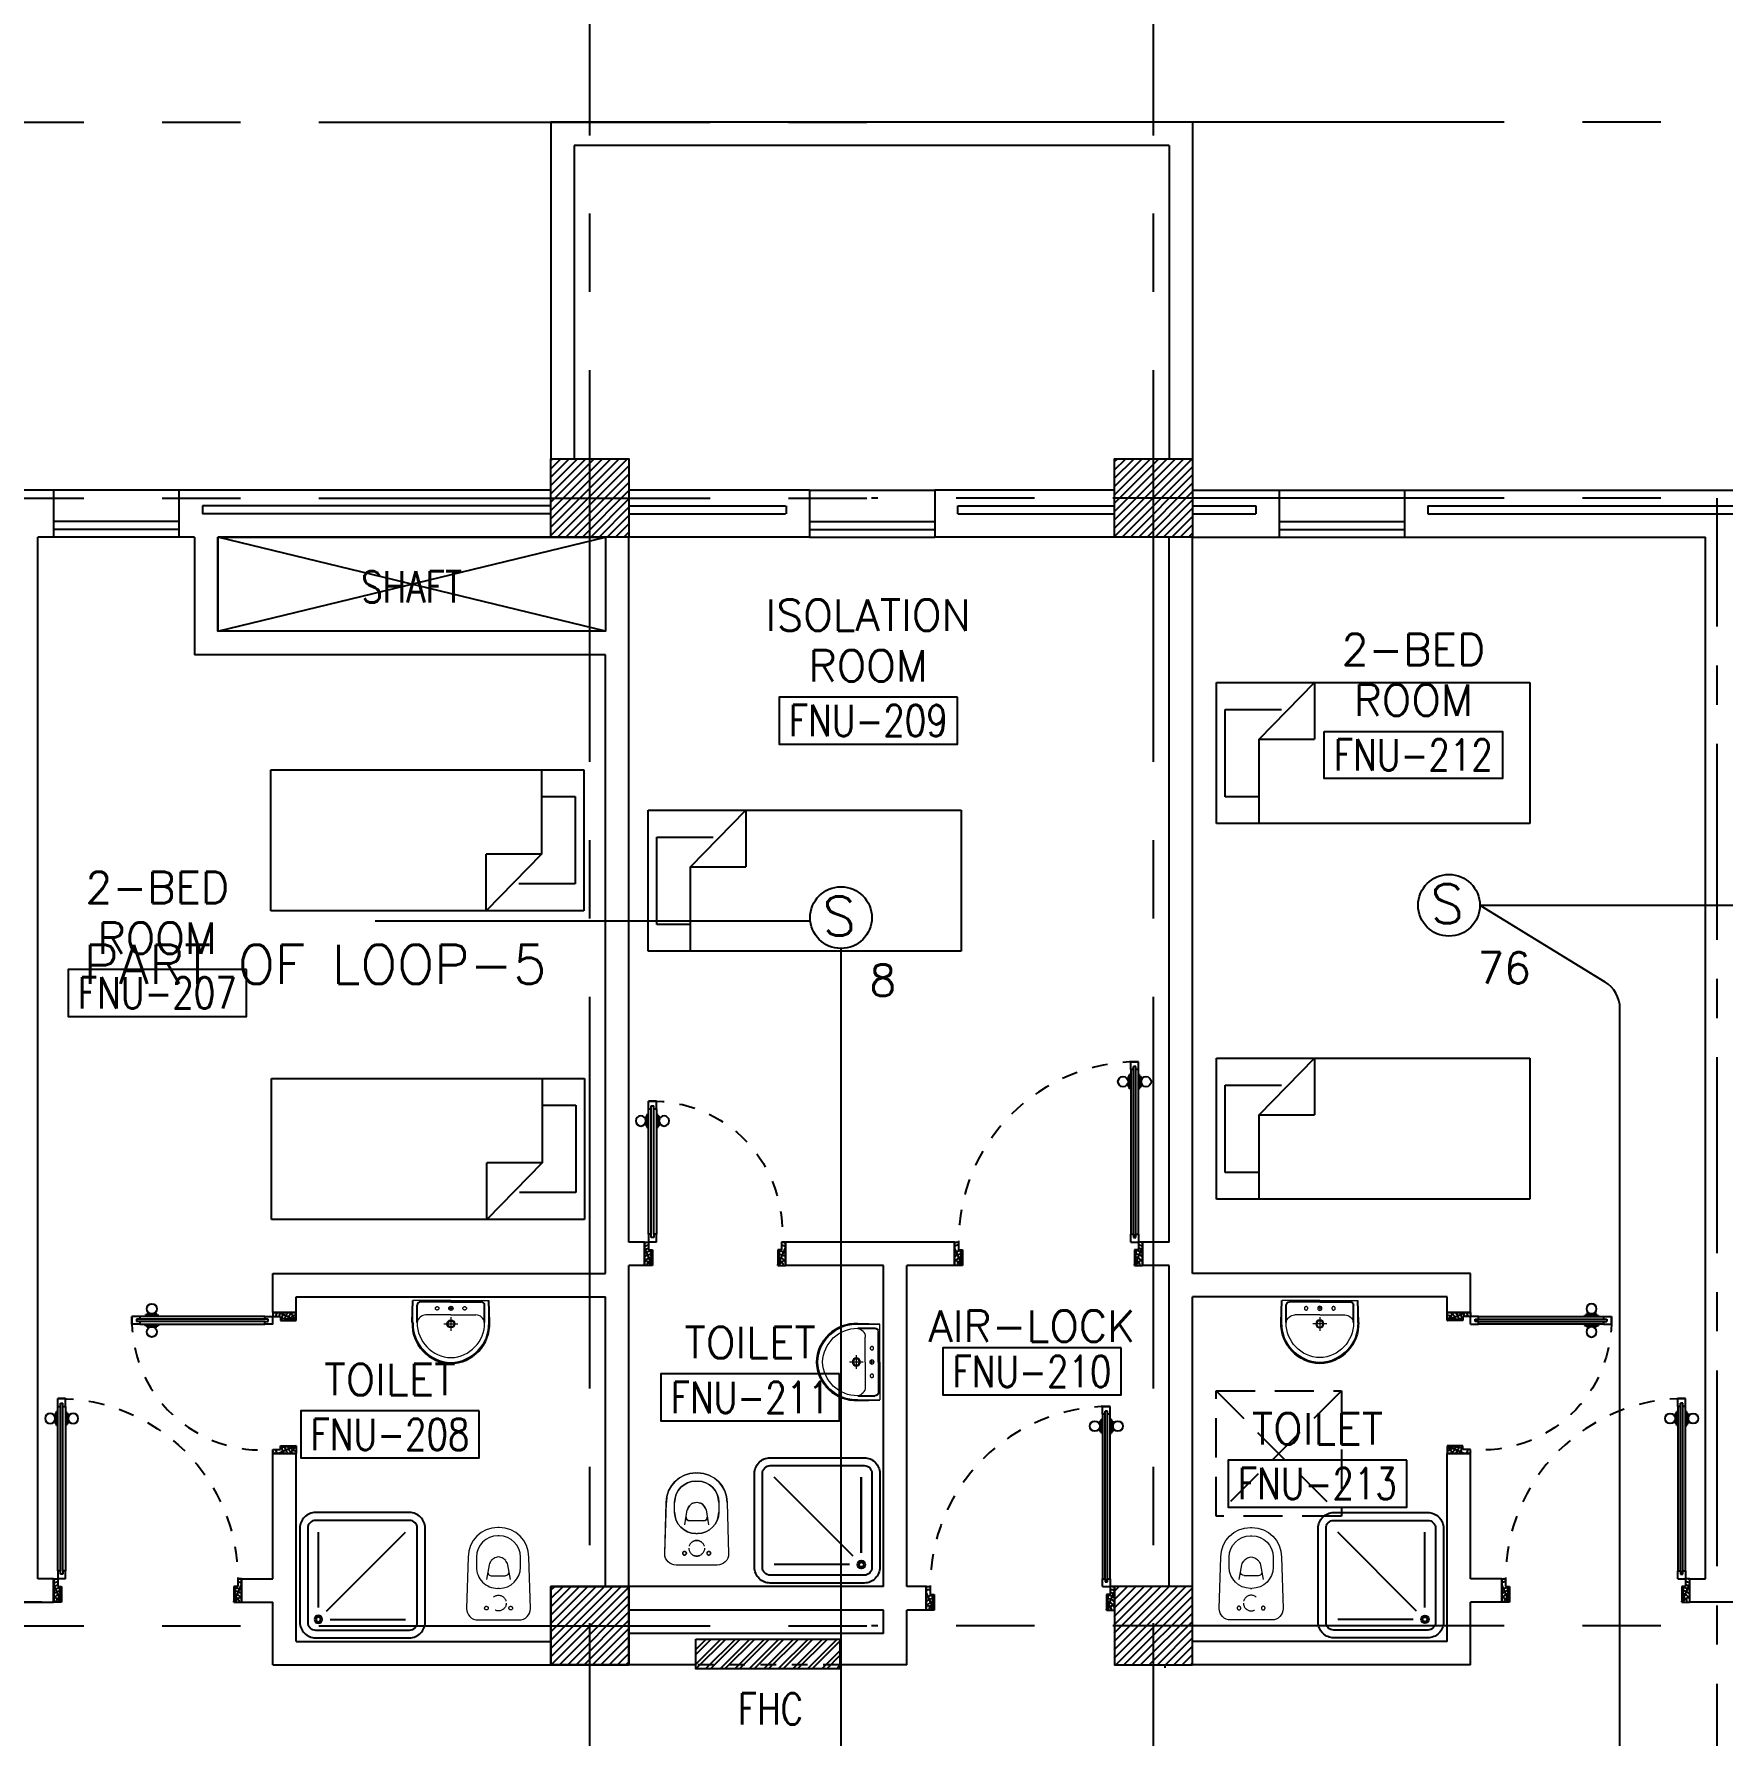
# Model space of a CAD drawing. Extents: x 0 to 93, y -1.5 to 78.
# Drawn here: x 18.88 to 29.67, y 56.32 to 67.18 of the extents above; entities that cross this region are included whole.
import ezdxf
from ezdxf.enums import TextEntityAlignment as Align

# ---------------------------------------------------------------- set-up
doc = ezdxf.new("R2010")
doc.units = 0
doc.header["$MEASUREMENT"] = 0
doc.header["$PDMODE"] = 34
for name, pattern in [('CENTER', [2, 1.25, -0.25, 0.25, -0.25]), ('CENTERX2', [4, 2.5, -0.5, 0.5, -0.5]), ('DASHED', [0.75, 0.5, -0.25]), ('HIDDEN', [0.375, 0.25, -0.125]), ('HIDDEN2', [0.1875, 0.125, -0.0625])]:
    doc.linetypes.add(name, pattern=pattern)
doc.layers.get('0').update_dxf_attribs({"color": 11, "linetype": 'CONTINUOUS'})
doc.layers.get('DEFPOINTS').update_dxf_attribs({"color": 11, "linetype": 'CONTINUOUS'})
for name, color, linetype in [('AX-DIM', 11, 'CONTINUOUS'), ('AXES', 11, 'CENTERX2'), ('AXES1', 11, 'CENTER'), ('COL', 11, 'CONTINUOUS'), ('DOOR', 11, 'CONTINUOUS'), ('E-FIRE', 4, 'CONTINUOUS'), ('E-WIRE', 4, 'CONTINUOUS'), ('FHC', 11, 'CONTINUOUS'), ('FIX', 11, 'CONTINUOUS'), ('FUR', 11, 'CONTINUOUS'), ('HAT', 11, 'CONTINUOUS'), ('INSUL', 11, 'CONTINUOUS'), ('PROJ-L', 11, 'CONTINUOUS'), ('RM-BOX', 11, 'CONTINUOUS'), ('RM-NAME', 11, 'CONTINUOUS'), ('RM-NO', 11, 'CONTINUOUS'), ('SHAFT', 11, 'CONTINUOUS'), ('WALL', 11, 'CONTINUOUS'), ('WIN', 11, 'CONTINUOUS')]:
    doc.layers.add(name, color=color, linetype=linetype)
doc.styles.add('ROMANS', font='ROMANS.shx', dxfattribs={"width": 0.6})
doc.dimstyles.new('DIM-OUT', dxfattribs={"dimscale": 0, "dimtxt": 0.24, "dimasz": 0.08, "dimexe": 0.02, "dimexo": 0.02, "dimgap": 0.05, "dimtad": 1, "dimdec": 0, "dimlfac": 1000, "dimzin": 0, "dimdsep": 46, "dimtxsty": 'ROMANS', "dimblk1": 'ARCHTICK', "dimblk2": 'ARCHTICK', "dimsah": 1, "dimcen": 0.01, "dimdle": 0.08, "dimclrd": 7, "dimclre": 7, "dimclrt": 2, "dimadec": 0, "dimazin": 0, "dimtp": 2, "dimtm": 2, "dimtfac": 0.114286, "dimtdec": 0, "dimtix": 1, "dimtmove": 2, "dimatfit": 3, "dimldrblk": 'ARCHTICK', "dimfxl": 0, "dimtolj": 1, "dimtzin": 0, "dimarcsym": 0})

# ---------------------------------------------------------------- blocks, each defined once
blk = doc.blocks.new('*X49')
at = {"color": 0}
for p, q in [((84179, 177093), (84676, 177590)), ((84179, 177146), (84623, 177590)), ((84179, 177199), (84570, 177590)), ((84179, 177252), (84517, 177590)), ((84179, 177305), (84464, 177590)), ((84179, 177358), (84411, 177590)), ((84179, 177411), (84358, 177590)), ((84179, 177464), (84305, 177590)), ((84179, 177517), (84252, 177590)), ((84179, 177570), (84199, 177590)), ((84229, 177090), (84679, 177540)), ((84282, 177090), (84679, 177487)), ((84335, 177090), (84679, 177434)), ((84388, 177090), (84679, 177381)), ((84441, 177090), (84679, 177328)), ((84494, 177090), (84679, 177275)), ((84547, 177090), (84679, 177222)), ((84600, 177090), (84679, 177169)), ((84653, 177090), (84679, 177116))]:
    blk.add_line(p, q, dxfattribs=at)
blk = doc.blocks.new('*X52')
at = {"color": 0}
for p, q in [((84179, 169934), (84635, 170390)), ((84179, 169987), (84582, 170390)), ((84179, 170040), (84529, 170390)), ((84179, 170093), (84476, 170390)), ((84179, 170146), (84423, 170390)), ((84179, 170199), (84370, 170390)), ((84179, 170252), (84317, 170390)), ((84179, 170305), (84264, 170390)), ((84179, 170358), (84211, 170390)), ((84188, 169890), (84679, 170381)), ((84241, 169890), (84679, 170328)), ((84294, 169890), (84679, 170274)), ((84347, 169890), (84679, 170221)), ((84401, 169890), (84679, 170168)), ((84454, 169890), (84679, 170115)), ((84507, 169890), (84679, 170062)), ((84560, 169890), (84679, 170009)), ((84613, 169890), (84679, 169956)), ((84666, 169890), (84679, 169903))]:
    blk.add_line(p, q, dxfattribs=at)
blk = doc.blocks.new('COL50')
at = {"layer": 'COL'}
blk.add_lwpolyline([(-250, 250), (-250, -250), (250, -250), (250, 250)], close=True, dxfattribs=at)
blk = doc.blocks.new('*X50')
at = {"color": 0}
for p, q in [((80579, 177099), (81070, 177590)), ((80579, 177152), (81017, 177590)), ((80579, 177205), (80964, 177590)), ((80579, 177258), (80911, 177590)), ((80579, 177311), (80858, 177590)), ((80579, 177364), (80804, 177590)), ((80579, 177417), (80751, 177590)), ((80579, 177471), (80698, 177590)), ((80579, 177524), (80645, 177590)), ((80579, 177577), (80592, 177590)), ((80623, 177090), (81079, 177546)), ((80676, 177090), (81079, 177493)), ((80729, 177090), (81079, 177440)), ((80782, 177090), (81079, 177387)), ((80835, 177090), (81079, 177334)), ((80888, 177090), (81079, 177281)), ((80941, 177090), (81079, 177228)), ((80994, 177090), (81079, 177175)), ((81047, 177090), (81079, 177122))]:
    blk.add_line(p, q, dxfattribs=at)
blk = doc.blocks.new('*X51')
at = {"color": 0}
for p, q in [((80579, 169940), (81029, 170390)), ((80579, 169993), (80976, 170390)), ((80579, 170046), (80923, 170390)), ((80579, 170099), (80870, 170390)), ((80579, 170152), (80817, 170390)), ((80579, 170205), (80764, 170390)), ((80579, 170258), (80711, 170390)), ((80579, 170311), (80658, 170390)), ((80579, 170364), (80605, 170390)), ((80582, 169890), (81079, 170387)), ((80635, 169890), (81079, 170334)), ((80688, 169890), (81079, 170281)), ((80741, 169890), (81079, 170228)), ((80794, 169890), (81079, 170175)), ((80847, 169890), (81079, 170122)), ((80900, 169890), (81079, 170069)), ((80953, 169890), (81079, 170016)), ((81006, 169890), (81079, 169963)), ((81059, 169890), (81079, 169910))]:
    blk.add_line(p, q, dxfattribs=at)
blk = doc.blocks.new('RM1')
at = {"layer": 'RM-BOX'}
blk.add_lwpolyline([(570, -200), (-570, -200), (-570, -500), (570, -500)], close=True, dxfattribs=at)
at = {"layer": 'RM-NAME', "style": 'ROMANS'}
for tag, p in [('ROOMNAME1', (0, 324)), ('ROOMNAME2', (0, 0))]:
    blk.add_attdef(tag, text='', height=200, dxfattribs=at).set_placement(p, align=Align.MIDDLE)
at = {"layer": 'RM-NO', "style": 'ROMANS', "width": 0.8}
blk.add_attdef('ROOMNO', text='', height=200, dxfattribs=at).set_placement((0, -350), align=Align.MIDDLE)
blk = doc.blocks.new('AH20A')
at = {"layer": 'FUR'}
for p, q in [((0, 0.5), (0, -0.5)), ((1, 0.5), (0, 0.5)), ((0.1358, 0.5), (0.1358, -0.0987)), ((1, -0.5), (1, 0.5)), ((0.1358, 0.3112), (0.0277, 0.3112)), ((0.0277, 0.3112), (0.0277, -0.3087)), ((0.1358, -0.0987), (0.3125, -0.5)), ((0.1358, -0.0987), (0.3125, -0.0987)), ((0.3125, -0.5), (0.3125, -0.0987)), ((0.0277, -0.3087), (0.2076, -0.3087)), ((0, -0.5), (1, -0.5))]:
    blk.add_line(p, q, dxfattribs=at)
blk = doc.blocks.new('DOOR90')
at = {"layer": 'DOOR', "linetype": 'ByBlock'}
for p, q in [((0, 0), (-150, 0)), ((-200, -25), (-1000, -25)), ((-200, -42), (-1000, -42)), ((-200, -58), (-1000, -58)), ((-1000, -75), (-200, -75))]:
    blk.add_line(p, q, dxfattribs=at)
at = {"layer": 'DOOR', "color": 0, "linetype": 'ByBlock'}
for p, q in [((-150, 0), (-150, -25)), ((-150, 0), (0, 0)), ((0, -50), (0, 0)), ((-1050, -25), (-1050, -75)), ((-1050, -75), (-1050, -25)), ((-1000, -25), (-1050, -25)), ((-1000, -75), (-1050, -75)), ((-1020, -42), (-1020, -58)), ((-1000, -42), (-1020, -42)), ((-1000, -58), (-1020, -58)), ((-1000, -25), (-1000, -42)), ((-1000, -58), (-1000, -75)), ((-968, -25), (-968, -18)), ((-878, -18), (-968, -18)), ((-968, -75), (-968, -82)), ((-878, -82), (-968, -82)), ((-955, -18), (-955, -9)), ((-955, -9), (-890, -9)), ((-955, -18), (-890, -18)), ((-955, -82), (-955, -91)), ((-955, -82), (-890, -82)), ((-955, -91), (-890, -91)), ((-890, -18), (-890, -9)), ((-890, -82), (-890, -91)), ((-878, -25), (-878, -18)), ((-878, -75), (-878, -82)), ((-200, -42), (-200, -25)), ((-200, -25), (-150, -25)), ((-180, -42), (-200, -42)), ((-200, -75), (-200, -58)), ((-200, -58), (-180, -58)), ((-150, -75), (-200, -75)), ((-180, -58), (-180, -42)), ((-150, -75), (-150, -25)), ((-150, -25), (-100, -25)), ((-100, -25), (-100, -50)), ((-100, -50), (0, -50)), ((-100, -850), (0, -850)), ((-100, -875), (-100, -850)), ((0, -850), (0, -900)), ((-150, -900), (-150, -875)), ((-150, -875), (-100, -875)), ((0, -900), (-150, -900)), ((-150, -900), (0, -900))]:
    blk.add_line(p, q, dxfattribs=at)
at = {"layer": 'DOOR', "color": 9, "linetype": 'ByBlock'}
for p, q in [((0, -50), (-114, 0)), ((0, -50), (-40, 0)), ((0, -50), (-100, -37)), ((0, -850), (-114, -900)), ((0, -850), (-100, -863)), ((0, -850), (-40, -900))]:
    blk.add_line(p, q, dxfattribs=at)
at = {"layer": 'DOOR', "color": 0, "linetype": 'ByBlock'}
for centre in [(-923, 24), (-923, -124)]:
    blk.add_circle(centre, 32.4, dxfattribs=at)
at = {"layer": 'DOOR', "color": 9, "linetype": 'ByBlock'}
for centre, radius, start, end in [((0, -50), 74.4, 137.7764, 180), ((0, -50), 54.4, 113.2074, 180), ((0, -50), 154, 161.1053, 166.2858), ((0, -50), 134, 158.1598, 169.28), ((0, -50), 114, 154.0838, 167.3774), ((0, -50), 94.4, 148.0182, 180), ((0, -50), 34.4, 90, 180), ((0, -50), 14.4, 90, 180), ((0, -850), 94.4, 180, 211.9818), ((0, -850), 74.4, 180, 222.2236), ((0, -850), 54.4, 180, 246.7926), ((0, -850), 34.4, 180, 270), ((0, -850), 14.4, 180, 270), ((0, -850), 154, 193.7142, 198.8947), ((0, -850), 134, 190.72, 201.8402)]:
    blk.add_arc(centre, radius, start, end, dxfattribs=at)
at = {"layer": 'DOOR', "linetype": 'HIDDEN', "ltscale": 0.5}
blk.add_arc((-222, -50), 828, 178.2701, 275.003, dxfattribs=at)
blk = doc.blocks.new('DOOR100')
at = {"layer": 'DOOR', "color": 0, "linetype": 'ByBlock'}
for p, q in [((-92, 1206), (-92, 1141)), ((-83, 1206), (-92, 1206)), ((-83, 1129), (-83, 1219)), ((-76, 1219), (-83, 1219)), ((-83, 1206), (-83, 1141)), ((-76, 1251), (-76, 1301)), ((-76, 1301), (-26, 1301)), ((-26, 1301), (-76, 1301)), ((-59, 1251), (-76, 1251)), ((-59, 1251), (-59, 1271)), ((-43, 1271), (-59, 1271)), ((-43, 1251), (-43, 1271)), ((-26, 1251), (-43, 1251)), ((-26, 1251), (-26, 1301)), ((-26, 1219), (-19, 1219)), ((-19, 1129), (-19, 1219)), ((-19, 1206), (-19, 1141)), ((-19, 1206), (-10, 1206)), ((-10, 1206), (-10, 1141)), ((-83, 1141), (-92, 1141)), ((-76, 1129), (-83, 1129)), ((-26, 1129), (-19, 1129)), ((-19, 1141), (-10, 1141)), ((-1201, 0), (-1201, 150)), ((-1201, 150), (-1176, 150)), ((-1201, 150), (-1201, 0)), ((-1176, 150), (-1176, 100)), ((-76, 200), (-59, 200)), ((-76, 150), (-76, 200)), ((-76, 150), (-26, 150)), ((-59, 200), (-59, 180)), ((-59, 180), (-43, 180)), ((-43, 200), (-26, 200)), ((-43, 180), (-43, 200)), ((-26, 200), (-26, 150)), ((-1, 150), (-26, 150)), ((-26, 150), (-26, 100)), ((-1, 150), (-1, 0)), ((-1151, 0), (-1201, 0)), ((-1176, 100), (-1151, 100)), ((-1151, 100), (-1151, 0)), ((-51, 100), (-51, 0)), ((-26, 100), (-51, 100)), ((-51, 0), (-1, 0))]:
    blk.add_line(p, q, dxfattribs=at)
at = {"layer": 'DOOR', "linetype": 'ByBlock'}
for p, q in [((-76, 1251), (-76, 200)), ((-59, 200), (-59, 1251)), ((-43, 200), (-43, 1251)), ((-26, 200), (-26, 1251))]:
    blk.add_line(p, q, dxfattribs=at)
at = {"layer": 'DOOR', "color": 9, "linetype": 'ByBlock'}
for p, q in [((-1151, 0), (-1201, 114)), ((-51, 0), (-1, 114)), ((-1151, 0), (-1201, 40)), ((-1151, 0), (-1164, 100)), ((-51, 0), (-38, 100)), ((-51, 0), (-1, 40))]:
    blk.add_line(p, q, dxfattribs=at)
at = {"layer": 'DOOR', "color": 0, "linetype": 'ByBlock'}
for centre in [(-125, 1174), (22, 1174)]:
    blk.add_circle(centre, 32.4, dxfattribs=at)
at = {"layer": 'DOOR', "linetype": 'HIDDEN', "ltscale": 0.5}
blk.add_arc((-27, 152), 1149, 89.961, 180.0931, dxfattribs=at)
at = {"layer": 'DOOR', "color": 9, "linetype": 'ByBlock'}
for centre, radius, start, end in [((-1151, 0), 154, 103.7142, 108.8947), ((-1151, 0), 134, 100.72, 111.8402), ((-51, 0), 134, 68.1598, 79.28), ((-51, 0), 114, 64.0838, 77.3774), ((-51, 0), 154, 71.1053, 76.2858), ((-1151, 0), 94.4, 90, 121.9818), ((-1151, 0), 74.4, 90, 132.2236), ((-1151, 0), 54.4, 90, 156.7926), ((-1151, 0), 34.4, 90, 180), ((-1151, 0), 14.4, 90, 180), ((-51, 0), 94.4, 58.0182, 90), ((-51, 0), 74.4, 47.7764, 90), ((-51, 0), 54.4, 23.2074, 90), ((-51, 0), 34.4, 0, 90), ((-51, 0), 14.4, 0, 90)]:
    blk.add_arc(centre, radius, start, end, dxfattribs=at)
blk = doc.blocks.new('LAV1')
at = {"layer": 'FIX', "linetype": 'DASHED', "lineweight": 20, "ltscale": 0.05}
for p, q in [((0, 170), (0, 270)), ((0, 170), (0, 270)), ((50, 220), (-50, 220))]:
    blk.add_line(p, q, dxfattribs=at)
at = {"layer": 'FIX', "linetype": 'ByBlock', "ltscale": 0.3}
for p, q in [((-280, 210), (-275, 50)), ((-245, 210), (-245, 85)), ((245, 210), (245, 85)), ((280, 210), (275, 50)), ((0, 60), (-220, 60)), ((0, 60), (220, 60))]:
    blk.add_line(p, q, dxfattribs=at)
at = {"layer": 'FIX', "linetype": 'Continuous', "lineweight": 20}
for p, q in [((-275, 210), (-275, 50)), ((0, 155), (-181, 155)), ((0, 155), (181, 155)), ((275, 210), (275, 50)), ((0, 50), (-275, 50)), ((0, 50), (-252, 50)), ((0, 50), (275, 50)), ((0, 50), (252, 50))]:
    blk.add_line(p, q, dxfattribs=at)
at = {"layer": 'FIX', "lineweight": 20}
for p, q in [((16, 107), (-15, 107)), ((0, 92), (0, 123))]:
    blk.add_line(p, q, dxfattribs=at)
for centre, radius in [((0, 220), 29.5), ((0, 220), 22.5), ((0, 107), 15.5)]:
    blk.add_circle(centre, radius, dxfattribs=at)
at = {"layer": 'FIX', "linetype": 'HIDDEN', "lineweight": 20, "ltscale": 0.05}
for centre in [(-100, 107), (100, 107)]:
    blk.add_circle(centre, 12.4, dxfattribs=at)
at = {"layer": 'FIX', "linetype": 'ByBlock', "ltscale": 0.3}
for centre, radius, start, end in [((7, 220), 287, 91.3776, 182.0064), ((-7, 220), 287, 357.9936, 88.6224), ((-220, 85), 24.9, 179.7021, 269.9486), ((220, 85), 24.9, 270.0514, 0.2979)]:
    blk.add_arc(centre, radius, start, end, dxfattribs=at)
at = {"layer": 'FIX', "linetype": 'Continuous', "lineweight": 20}
for centre, radius, start, end in [((8, 217), 283, 91.6988, 181.351), ((-8, 217), 283, 358.649, 88.3012), ((8, 212), 253, 91.7328, 180.4884), ((-8, 212), 253, 359.5116, 88.2672), ((-179, 222), 66.9, 190.2006, 268.0786), ((179, 222), 66.9, 271.9214, 349.7994)]:
    blk.add_arc(centre, radius, start, end, dxfattribs=at)
blk = doc.blocks.new('WC1')
at = {"layer": 'FIX', "lineweight": 20}
for p, q in [((-210, 204), (-538, 194)), ((-475, 141), (-538, 141)), ((-137, 0), (-137, 131)), ((-727, 5), (-727, -5)), ((-674, 5), (-674, -5)), ((-534, 24), (-540, 0)), ((-540, 0), (-534, -24)), ((-395, 76), (-490, 60)), ((-339, 5), (-339, -5)), ((-137, -131), (-137, 0)), ((-490, -60), (-395, -76)), ((-538, -141), (-475, -141)), ((-538, -194), (-210, -204)), ((-213, -204), (-210, -204))]:
    blk.add_line(p, q, dxfattribs=at)
at = {"layer": 'FIX', "linetype": 'Continuous', "lineweight": 20}
blk.add_line((-420, -47), (-420, 45), dxfattribs=at)
at = {"layer": 'FIX', "linetype": 'HIDDEN2', "lineweight": 20, "ltscale": 0.3}
blk.add_circle((-245, 0), 49.8, dxfattribs=at)
at = {"layer": 'FIX', "linetype": 'HIDDEN', "lineweight": 20, "ltscale": 0.05}
for centre in [(-213, 78), (-213, -77)]:
    blk.add_circle(centre, 11.6, dxfattribs=at)
at = {"layer": 'FIX', "lineweight": 20}
for centre, radius, start, end in [((-538, 5), 189, 90, 180), ((-538, 5), 136, 90, 180), ((-475, 5), 136, 360, 90), ((-210, 131), 73, 360, 90), ((-473, -7), 68.2, 128.9242, 152.8468), ((-464, -18), 82, 108.496, 128.9242), ((-538, -5), 189, 180, 270), ((-538, -5), 136, 180, 270), ((-473, 7), 68.2, 207.1532, 231.0758), ((-464, 18), 82, 231.0758, 251.504), ((-475, -5), 136, 270, 0), ((-210, -131), 73, 270, 0)]:
    blk.add_arc(centre, radius, start, end, dxfattribs=at)
at = {"layer": 'FIX', "linetype": 'Continuous', "lineweight": 20}
for centre, start, end in [((-443, 46), 357.6662, 91.6121), ((-442, -46), 268.3879, 2.3338)]:
    blk.add_arc(centre, 22.3, start, end, dxfattribs=at)
blk = doc.blocks.new('SHR1')
at = {"layer": 'FIX'}
for p, q in [((-196, 196), (-700, 700)), ((-143, 218), (-143, 700)), ((-218, 143), (-700, 143))]:
    blk.add_line(p, q, dxfattribs=at)
for points in [[(-825, 125), (-825, 725, -0.414214), (-725, 825), (-125, 825, -0.414214), (-25, 725), (-25, 125, -0.414214), (-125, 25), (-725, 25, -0.414214)], [(-775, 125), (-775, 725, -0.414214), (-725, 775), (-125, 775, -0.414214), (-75, 725), (-75, 125, -0.414214), (-125, 75), (-725, 75, -0.414214)]]:
    blk.add_lwpolyline(points, format="xyb", close=True, dxfattribs=at)
for radius in [25, 15]:
    blk.add_circle((-143, 143), radius, dxfattribs=at)
blk = doc.blocks.new('_ARCHTICK')
at = {"color": 0, "linetype": 'ByBlock', "const_width": 0.15}
blk.add_lwpolyline([(-0.5, -0.5), (0.5, 0.5)], dxfattribs=at)
blk = doc.blocks.new('*D164')
at = {"layer": 'AX-DIM', "color": 7, "lineweight": -2}
for p, q in [((7.952, 76.648), (82.802, 76.648)), ((8.032, 72.01), (8.032, 76.668)), ((82.722, 64.49), (82.722, 76.668))]:
    blk.add_line(p, q, dxfattribs=at)
at = {"layer": 'DEFPOINTS', "color": 0}
for p in [(82.722, 76.648), (8.032, 71.99), (82.722, 64.47)]:
    blk.add_point(p, dxfattribs=at)
at = {"layer": 'AX-DIM', "color": 7, "lineweight": -2, "xscale": 0.08, "yscale": 0.08, "zscale": 0.08, "rotation": 180}
blk.add_blockref('_ARCHTICK', (8.032, 76.648), dxfattribs=at)
at = {"layer": 'AX-DIM', "color": 7, "lineweight": -2, "xscale": 0.08, "yscale": 0.08, "zscale": 0.08}
blk.add_blockref('_ARCHTICK', (82.722, 76.648), dxfattribs=at)
at = {"layer": 'AX-DIM', "color": 2, "insert": (45.377, 76.818), "char_height": 0.24, "attachment_point": 5, "style": 'ROMANS'}
blk.add_mtext('\\A1;74690', dxfattribs=at)
blk = doc.blocks.new('S')
at = {"layer": 'E-FIRE'}
blk.add_circle((0, 0), 197, dxfattribs=at)
at = {"layer": 'E-FIRE', "color": 3, "style": 'ROMANS'}
blk.add_text('S', height=250, dxfattribs=at).set_placement((-119, -115))

msp = doc.modelspace()

# ---------------------------------------------------------------- hatches: boundary and pattern name
at = {"layer": 'FHC', "linetype": 'ByBlock', "ltscale": 0.3}
h = msp.add_hatch(dxfattribs=at)
h.set_pattern_fill('ANSI32', color=11, scale=0.175, style=0)
h.set_pattern_definition([(45, (-209.08703, 25.693995), (-0.046403883, 0.046403883), []), (45, (-209.056094, 25.693995), (-0.046403883, 0.046403883), [])])
h.paths.add_polyline_path([(24.0292, 56.745), (24.0292, 56.935), (23.1092, 56.935), (23.1092, 56.745)])
h.paths.add_polyline_path([(22.8965, 56.3239), (22.8965, 56.7447), (23.159, 56.7447), (23.159, 56.3239)], flags=9)

# ---------------------------------------------------------------- linework, layer by layer
at = {"layer": 'AXES'}
for p, q in [((22.4317, -1.4643), (22.4317, 77.3484)), ((26.0317, -1.4643), (26.0317, 77.3484)), ((0.7, 66.62), (24.2317, 66.62)), ((92.2717, 66.62), (24.2317, 66.62)), ((0.7, 64.22), (24.2317, 64.22)), ((92.2717, 64.22), (24.2317, 64.22)), ((0.7, 57.02), (24.2317, 57.02)), ((92.2717, 57.02), (24.2317, 57.02))]:
    msp.add_line(p, q, dxfattribs=at)
at = {"layer": 'AXES1'}
msp.add_line((29.6317, 5.4), (29.6317, 64.22), dxfattribs=at)
at = {"layer": 'COL'}
for points in [[(22.1817, 63.97), (22.1817, 64.47), (22.6817, 64.47), (22.6817, 63.97)], [(25.7817, 63.97), (25.7817, 64.47), (26.2817, 64.47), (26.2817, 63.97)]]:
    msp.add_lwpolyline(points, close=True, dxfattribs=at)
at = {"layer": 'E-WIRE', "linetype": 'Continuous'}
for p, q in [((28.1162, 61.62), (31.4971, 61.62)), ((28.1162, 61.62), (28.9154, 61.1314)), ((29.0111, 52.7618), (29.0111, 60.9608))]:
    msp.add_line(p, q, dxfattribs=at)
at = {"layer": 'E-WIRE', "color": 4}
for p, q in [((23.8402, 61.5181), (21.0602, 61.5181)), ((24.0359, 55.7782), (24.0359, 61.3442))]:
    msp.add_line(p, q, dxfattribs=at)
at = {"layer": 'E-WIRE', "linetype": 'Continuous'}
msp.add_arc((28.8111, 60.9608), 0.2, 0, 58.56074, dxfattribs=at)
at = {"layer": 'FHC', "color": 250, "linetype": 'HIDDEN', "ltscale": 0.25}
msp.add_line((24.0216, 56.77), (23.1155, 56.77), dxfattribs=at)
at = {"layer": 'FHC', "linetype": 'ByBlock', "ltscale": 0.3}
msp.add_lwpolyline([(23.1092, 56.935), (24.0292, 56.935), (24.0292, 56.745), (23.1092, 56.745)], close=True, dxfattribs=at)
at = {"layer": 'FIX', "lineweight": 20}
for p, q in [((23.1093, 57.997), (23.119, 57.997)), ((23.1093, 57.944), (23.119, 57.944)), ((22.9103, 57.48), (22.9203, 57.808)), ((22.9733, 57.745), (22.9733, 57.808)), ((23.0899, 57.8037), (23.1142, 57.8095)), ((23.1142, 57.8095), (23.1384, 57.8037)), ((23.255, 57.808), (23.255, 57.745)), ((23.308, 57.808), (23.318, 57.48)), ((23.0385, 57.6648), (23.054, 57.7604)), ((23.1743, 57.7604), (23.1898, 57.6648)), ((23.1093, 57.609), (23.119, 57.609))]:
    msp.add_line(p, q, dxfattribs=at)
at = {"layer": 'FIX'}
for p, q in [((24.1129, 57.4637), (23.6087, 57.968)), ((24.166, 57.4857), (24.166, 57.968)), ((24.091, 57.4107), (23.6087, 57.4107))]:
    msp.add_line(p, q, dxfattribs=at)
at = {"layer": 'FIX', "linetype": 'Continuous', "lineweight": 20}
msp.add_line((23.1615, 57.6901), (23.0695, 57.6904), dxfattribs=at)
at = {"layer": 'FIX'}
for points in [[(23.4837, 57.393), (23.4837, 57.993, -0.4142136), (23.5837, 58.093), (24.1837, 58.093, -0.4142136), (24.2837, 57.993), (24.2837, 57.393, -0.4142136), (24.1837, 57.293), (23.5837, 57.293, -0.4142136)], [(23.5337, 57.393), (23.5337, 57.993, -0.4142136), (23.5837, 58.043), (24.1837, 58.043, -0.4142136), (24.2337, 57.993), (24.2337, 57.393, -0.4142136), (24.1837, 57.343), (23.5837, 57.343, -0.4142136)]]:
    msp.add_lwpolyline(points, format="xyb", close=True, dxfattribs=at)
at = {"layer": 'FIX', "lineweight": 20}
msp.add_lwpolyline([(23.318, 57.4832), (23.318, 57.48, -0.4142136), (23.245, 57.407), (23.1142, 57.407), (22.9833, 57.407, -0.4142136), (22.9103, 57.48)], format="xyb", dxfattribs=at)
at = {"layer": 'FIX', "color": 97, "linetype": 'HIDDEN', "lineweight": 20, "ltscale": 0.05}
for centre in [(23.0367, 57.4832), (23.1917, 57.4832)]:
    msp.add_circle(centre, 0.0116, dxfattribs=at)
at = {"layer": 'FIX', "color": 22, "linetype": 'HIDDEN2', "lineweight": 20, "ltscale": 0.3}
msp.add_circle((23.1142, 57.515), 0.0498, dxfattribs=at)
at = {"layer": 'FIX'}
for radius in [0.025, 0.015]:
    msp.add_circle((24.166, 57.4107), radius, dxfattribs=at)
at = {"layer": 'FIX', "lineweight": 20}
for centre, radius, start, end in [((23.1093, 57.808), 0.189, 90, 180), ((23.1093, 57.808), 0.136, 90, 180), ((23.119, 57.808), 0.189, 0, 90), ((23.119, 57.808), 0.136, 0, 90), ((23.1093, 57.745), 0.136, 180, 270), ((23.1318, 57.7344), 0.082, 141.07583, 161.50405), ((23.121, 57.743), 0.0682, 117.15318, 141.07583), ((23.119, 57.745), 0.136, 270, 0), ((23.1073, 57.743), 0.0682, 38.92417, 62.84682), ((23.0965, 57.7344), 0.082, 18.49595, 38.92417)]:
    msp.add_arc(centre, radius, start, end, dxfattribs=at)
at = {"layer": 'FIX', "linetype": 'Continuous', "lineweight": 20}
for centre, start, end in [((23.0686, 57.7127), 178.38785, 272.33379), ((23.1597, 57.7124), 267.66621, 1.61215)]:
    msp.add_arc(centre, 0.0223, start, end, dxfattribs=at)
at = {"layer": 'INSUL'}
for p, q in [((22.1817, 64.17), (19.9567, 64.17)), ((19.9567, 64.17), (19.9567, 64.12)), ((19.9567, 64.17), (19.9567, 64.12)), ((22.1817, 64.12), (19.9567, 64.12)), ((22.6817, 64.17), (23.6817, 64.17)), ((22.6817, 64.12), (23.6817, 64.12)), ((23.685, 64.17), (23.685, 64.12)), ((23.685, 64.17), (23.685, 64.12)), ((24.7817, 64.12), (24.7817, 64.17)), ((24.7817, 64.17), (25.7817, 64.17)), ((24.7817, 64.12), (25.7817, 64.12)), ((26.285, 64.17), (26.685, 64.17)), ((26.285, 64.12), (26.685, 64.12)), ((26.685, 64.17), (26.685, 64.12)), ((26.685, 64.17), (26.685, 64.12)), ((27.785, 64.17), (31.4817, 64.17)), ((27.785, 64.17), (27.785, 64.12)), ((27.785, 64.12), (31.4817, 64.12))]:
    msp.add_line(p, q, dxfattribs=at)
at = {"layer": 'PROJ-L', "linetype": 'Continuous'}
for p, q in [((22.1817, 66.62), (22.1817, 64.47)), ((26.2817, 66.62), (22.1817, 66.62)), ((26.2817, 66.62), (22.1817, 66.62)), ((22.1817, 66.62), (22.1817, 64.47)), ((26.2817, 66.62), (26.2817, 64.47)), ((26.2817, 66.62), (26.2817, 64.47)), ((22.3317, 66.47), (22.3317, 64.47)), ((26.1317, 66.47), (22.3317, 66.47)), ((26.1317, 66.47), (22.3317, 66.47)), ((22.3317, 66.47), (22.3317, 64.47)), ((26.1317, 66.47), (26.1317, 64.47)), ((26.1317, 66.47), (26.1317, 64.47))]:
    msp.add_line(p, q, dxfattribs=at)
at = {"layer": 'SHAFT', "linetype": 'ByBlock'}
for p, q in [((22.5317, 63.37), (20.0567, 63.97)), ((20.0567, 63.37), (22.5317, 63.97))]:
    msp.add_line(p, q, dxfattribs=at)
at = {"layer": 'SHAFT', "linetype": 'HIDDEN'}
for p, q in [((26.4317, 58.52), (27.2317, 57.72)), ((27.2317, 58.52), (26.4317, 57.72))]:
    msp.add_line(p, q, dxfattribs=at)
msp.add_lwpolyline([(26.4317, 58.52), (27.2317, 58.52), (27.2317, 57.72), (26.4317, 57.72)], close=True, dxfattribs=at)
at = {"layer": 'WALL'}
for p, q in [((19.0067, 64.27), (17.2817, 64.27)), ((19.0067, 64.27), (19.0067, 63.97)), ((19.8067, 64.27), (19.8067, 63.97)), ((22.1817, 64.27), (19.8067, 64.27)), ((19.8067, 64.27), (19.8067, 63.97)), ((23.835, 64.27), (22.685, 64.27)), ((23.835, 64.27), (23.835, 63.97)), ((25.785, 64.27), (24.635, 64.27)), ((24.635, 64.27), (24.635, 63.97)), ((26.285, 64.27), (26.835, 64.27)), ((26.835, 64.27), (26.835, 63.97)), ((26.835, 64.27), (26.835, 63.97)), ((27.635, 64.27), (31.6317, 64.27)), ((27.635, 64.27), (27.635, 63.97)), ((18.9067, 57.32), (18.9067, 63.97)), ((19.0067, 63.97), (18.9067, 63.97)), ((19.9067, 63.97), (19.8067, 63.97)), ((19.9067, 63.97), (19.9067, 63.22)), ((22.1817, 63.97), (20.0567, 63.97)), ((20.0567, 63.97), (20.0567, 63.37)), ((22.6817, 63.22), (22.6817, 63.97)), ((23.835, 63.97), (22.685, 63.97)), ((25.785, 63.97), (24.635, 63.97)), ((26.1317, 59.47), (26.1317, 63.97)), ((26.2817, 59.27), (26.2817, 63.97)), ((26.285, 63.97), (26.835, 63.97)), ((27.635, 63.97), (29.5567, 63.97)), ((29.5567, 57.32), (29.5567, 63.97)), ((22.5317, 63.37), (20.0567, 63.37)), ((22.5317, 63.22), (19.9067, 63.22)), ((22.5317, 59.27), (22.5317, 63.22)), ((22.6817, 59.47), (22.6817, 63.22)), ((22.7817, 59.32), (22.7817, 59.47)), ((22.7817, 59.32), (22.7817, 59.47)), ((23.6817, 59.32), (23.6817, 59.47)), ((23.6817, 59.32), (23.6817, 59.47)), ((20.4067, 59.02), (20.4067, 59.27)), ((22.6817, 57.27), (22.6817, 59.32)), ((24.3067, 57.27), (24.3067, 59.32)), ((24.4567, 57.27), (24.4567, 59.32)), ((26.1317, 57.27), (26.1317, 59.32)), ((28.0567, 59.02), (28.0567, 59.27)), ((20.5567, 59.02), (20.5567, 59.12)), ((22.5317, 57.27), (22.5317, 59.12)), ((26.2817, 57.27), (26.2817, 59.12)), ((27.9067, 59.02), (27.9067, 59.12)), ((20.4067, 57.32), (20.4067, 58.12)), ((20.5567, 56.92), (20.5567, 58.12)), ((27.9067, 56.92), (27.9067, 58.12)), ((28.0567, 57.32), (28.0567, 58.12)), ((19.0067, 57.17), (19.0067, 57.32)), ((20.2067, 57.32), (20.4067, 57.32)), ((20.2067, 57.17), (20.2067, 57.32)), ((24.5817, 57.27), (24.4567, 57.27)), ((24.5817, 57.12), (24.5817, 57.27)), ((24.5817, 57.12), (24.5817, 57.27)), ((28.2567, 57.32), (28.0567, 57.32)), ((28.2567, 57.17), (28.2567, 57.32)), ((29.4567, 57.17), (29.4567, 57.32)), ((20.2067, 57.17), (20.4067, 57.17)), ((20.4067, 56.77), (20.4067, 57.17)), ((28.0567, 56.77), (28.0567, 57.17)), ((28.2567, 57.17), (28.0567, 57.17)), ((24.3067, 56.97), (24.3067, 57.12)), ((24.4567, 56.77), (24.4567, 57.12)), ((24.5817, 57.12), (24.4567, 57.12)), ((24.3067, 56.97), (22.6817, 56.97)), ((20.4067, 56.77), (22.1817, 56.77)), ((23.1092, 56.77), (22.6817, 56.77)), ((24.4567, 56.77), (24.0292, 56.77)), ((26.1067, 56.7526), (26.1067, 56.77)), ((26.1067, 56.7526), (26.1067, 56.77)), ((28.0567, 56.77), (26.2817, 56.77))]:
    msp.add_line(p, q, dxfattribs=at)
at = {"layer": 'WALL', "linetype": 'ByBlock'}
for p, q in [((22.7817, 59.47), (22.6817, 59.47)), ((22.7817, 59.47), (22.6817, 59.47)), ((24.7612, 59.47), (23.6817, 59.47)), ((24.7612, 59.32), (24.7612, 59.47)), ((25.9612, 59.32), (25.9612, 59.47)), ((26.1317, 59.47), (25.9612, 59.47)), ((25.9612, 59.32), (25.9612, 59.47)), ((20.4067, 59.27), (22.5317, 59.27)), ((21.3241, 59.27), (22.5317, 59.27)), ((22.7817, 59.32), (22.6817, 59.32)), ((22.7817, 59.32), (22.6817, 59.32)), ((22.7817, 59.32), (22.7067, 59.32)), ((22.7817, 59.32), (22.7067, 59.32)), ((24.3067, 59.32), (23.6817, 59.32)), ((24.3067, 59.32), (23.6817, 59.32)), ((24.3067, 59.32), (23.6817, 59.32)), ((24.3067, 59.32), (23.6817, 59.32)), ((24.7612, 59.32), (24.4567, 59.32)), ((26.1317, 59.32), (25.9612, 59.32)), ((28.0567, 59.27), (26.2817, 59.27)), ((27.4959, 59.27), (26.2817, 59.27)), ((20.5567, 59.12), (22.5317, 59.12)), ((21.3241, 59.12), (22.5317, 59.12)), ((27.9067, 59.12), (26.2817, 59.12)), ((27.4959, 59.12), (26.2817, 59.12)), ((20.4067, 59.02), (20.5567, 59.02)), ((28.0567, 59.02), (27.9067, 59.02)), ((20.4067, 58.12), (20.5567, 58.12)), ((28.0567, 58.12), (27.9067, 58.12)), ((19.0067, 57.32), (18.9067, 57.32)), ((24.3067, 57.27), (22.6817, 57.27)), ((29.4567, 57.32), (29.5567, 57.32)), ((18.9317, 57.17), (18.6567, 57.17)), ((18.7317, 57.17), (19.0067, 57.17)), ((29.8067, 57.17), (29.4567, 57.17)), ((24.3067, 57.12), (22.6817, 57.12)), ((20.5567, 56.92), (22.1817, 56.92)), ((27.9067, 56.92), (26.2817, 56.92))]:
    msp.add_line(p, q, dxfattribs=at)
at = {"layer": 'WALL'}
msp.add_lwpolyline([(20.0567, 63.97), (22.5317, 63.97), (22.5317, 63.37), (20.0567, 63.37)], close=True, dxfattribs=at)
at = {"layer": 'WIN'}
for p, q in [((19.8067, 64.27), (19.0067, 64.27)), ((19.8067, 64.27), (19.4991, 64.27)), ((23.835, 64.27), (24.635, 64.27)), ((26.835, 64.27), (27.635, 64.27)), ((26.835, 64.27), (27.4959, 64.27)), ((19.8067, 64.07), (19.0067, 64.07)), ((19.8067, 64.02), (19.0067, 64.02)), ((19.8067, 64.07), (19.4991, 64.07)), ((19.8067, 64.02), (19.4991, 64.02)), ((23.835, 64.07), (24.635, 64.07)), ((23.835, 64.02), (24.635, 64.02)), ((26.835, 64.07), (27.635, 64.07)), ((26.835, 64.07), (27.4959, 64.07)), ((26.835, 64.02), (27.635, 64.02)), ((26.835, 64.02), (27.4959, 64.02)), ((19.8067, 63.97), (19.0067, 63.97)), ((19.8067, 63.97), (19.4991, 63.97)), ((23.835, 63.97), (24.635, 63.97)), ((26.835, 63.97), (27.635, 63.97)), ((26.835, 63.97), (27.4959, 63.97))]:
    msp.add_line(p, q, dxfattribs=at)

# ---------------------------------------------------------------- block references
at = {"layer": 'COL', "xscale": 0.001000000003841706, "yscale": 0.000999999996565748, "zscale": 0.001}
for p in [(22.4317, 57.02), (22.4317, 57.02), (26.0317, 57.02)]:
    msp.add_blockref('COL50', p, dxfattribs=at)
at = {"layer": 'COL', "xscale": -0.001000000003841706, "yscale": 0.000999999996565748, "zscale": 0.001, "rotation": 180}
msp.add_blockref('COL50', (22.4317, 57.02), dxfattribs=at)
at = {"layer": 'DOOR', "color": 0, "linetype": 'ByBlock', "yscale": 0.000999999996565748, "zscale": 0.001}
for name, p, xscale in [('DOOR100', (25.9623, 59.32), 0.001000000003841706), ('DOOR90', (20.5567, 59.02), 0.001000000003841706), ('DOOR90', (27.9067, 59.02), -0.001000000003841706), ('DOOR100', (19.0067, 57.17), -0.001000000003841706), ('DOOR100', (29.4567, 57.17), 0.001000000003841706), ('DOOR100', (25.7817, 57.12), 0.001000000003841706)]:
    msp.add_blockref(name, p, dxfattribs=dict(at, xscale=xscale))
at = {"layer": 'DOOR', "color": 0, "linetype": 'ByBlock', "xscale": -0.000999999996565748, "yscale": 0.000999999996565748, "zscale": 0.001, "rotation": 90}
msp.add_blockref('DOOR90', (22.7817, 59.32), dxfattribs=at)
msp.add_blockref('DOOR90', (22.7817, 59.32), dxfattribs=at)
at = {"layer": 'E-FIRE', "color": 4, "xscale": 0.001000000003841706, "yscale": 0.0009999999892897904, "zscale": 0.001}
for p in [(24.0359, 61.5413), (27.9192, 61.62)]:
    msp.add_blockref('S', p, dxfattribs=at)
at = {"layer": 'FIX'}
for name, p, xscale, yscale, zscale, rotation in [('AH20A', (26.4346, 62.592), -2, 0.9000000000014552, 2, 180), ('AH20A', (22.8034, 61.7776), -2, 0.9000000000014552, 2, 180), ('AH20A', (26.4346, 60.1931), -2, 0.9000000000014552, 2, 180), ('LAV1', (21.5442, 59.141), 0.0008800000068731606, 0.000879999999597203, 0.0008800000000000001, 180), ('LAV1', (27.0942, 59.141), -0.0008800000068731606, 0.000879999999597203, 0.0008800000000000001, 180), ('LAV1', (24.3277, 58.704), -0.000879999999597203, 0.000879999999597203, 0.0008800000000000001, 90), ('WC1', (23.1142, 57.27), -0.000999999996565748, 0.000999999996565748, 0.001, 90), ('WC1', (23.1142, 57.27), -0.000999999996565748, 0.000999999996565748, 0.001, 90), ('WC1', (21.8482, 56.92), 0.000999999996565748, 0.000999999996565748, 0.001, 270), ('WC1', (26.6558, 56.92), -0.000999999996565748, 0.000999999996565748, 0.001, 90)]:
    msp.add_blockref(name, p, dxfattribs=dict(at, xscale=xscale, yscale=yscale, zscale=zscale, rotation=rotation))
at = {"layer": 'FIX', "xscale": -2, "yscale": 0.9000000000014552, "zscale": 2}
for p in [(22.394, 62.0348), (22.3986, 60.0642)]:
    msp.add_blockref('AH20A', p, dxfattribs=at)
at = {"layer": 'HAT', "xscale": 0.001000000003841706, "yscale": 0.000999999996565748, "zscale": 0.001}
for name in ['*X50', '*X49', '*X51', '*X52']:
    msp.add_blockref(name, (-58.3976, -113.1197), dxfattribs=at)
at = {"layer": 'RM-NO', "xscale": 0.001000000003841706, "yscale": 0.000999999996565748, "zscale": 0.001}
for p, values in [((24.2101, 63.1489), {'ROOMNO': 'FNU-209', 'ROOMNAME2': 'ROOM', 'ROOMNAME1': 'ISOLATION'}), ((19.6688, 61.4106), {'ROOMNO': 'FNU-207', 'ROOMNAME2': 'ROOM', 'ROOMNAME1': '2-BED'}), ((23.4558, 58.8282), {'ROOMNO': 'FNU-211', 'ROOMNAME2': 'TOILET'}), ((21.1551, 58.5922), {'ROOMNO': 'FNU-208', 'ROOMNAME2': 'TOILET'}), ((27.0789, 58.2783), {'ROOMNO': 'FNU-213', 'ROOMNAME2': 'TOILET'})]:
    msp.add_blockref('RM1', p, dxfattribs=at).add_auto_attribs(values)
at = {"layer": 'RM-NO'}
ref = msp.add_blockref('RM1', (27.6916, 62.9298), dxfattribs=dict(at, xscale=-0.001000000003841706, yscale=0.000999999996565748, zscale=0.001))
ref.add_attrib('ROOMNO', 'FNU-212', dxfattribs={"height": 0.2, "style": 'ROMANS', "width": 0.8}).set_placement((27.6916, 62.5798), align=Align.MIDDLE)
ref.add_attrib('ROOMNAME2', 'ROOM', dxfattribs={"layer": 'RM-NAME', "height": 0.2, "style": 'ROMANS'}).set_placement((27.6916, 62.9298), align=Align.MIDDLE)
ref.add_attrib('ROOMNAME1', '2-BED', dxfattribs={"layer": 'RM-NAME', "height": 0.2, "style": 'ROMANS'}).set_placement((27.6916, 63.2536), align=Align.MIDDLE)
ref = msp.add_blockref('RM1', (25.2553, 58.9938), dxfattribs=dict(at, xscale=0.001000000003841706, yscale=0.000999999996565748, zscale=0.001))
ref.add_attrib('ROOMNO', 'FNU-210', dxfattribs={"height": 0.2, "style": 'ROMANS', "width": 0.8}).set_placement((25.2553, 58.6438), align=Align.MIDDLE)
ref.add_attrib('ROOMNAME2', 'AIR-LOCK', dxfattribs={"layer": 'RM-NAME', "height": 0.2, "style": 'ROMANS'}).set_placement((25.2553, 58.9338), align=Align.MIDDLE)
at = {"layer": 'WALL', "yscale": 0.000999999996565748, "zscale": 0.001}
for p, xscale in [((24.3087, 57.268), 0.001000000003841706), ((20.5547, 56.918), -0.001000000003841706), ((27.9087, 56.918), 0.001000000003841706)]:
    msp.add_blockref('SHR1', p, dxfattribs=dict(at, xscale=xscale))

# ---------------------------------------------------------------- texts
at = {"layer": 'E-FIRE', "color": 4, "style": 'ROMANS'}
for s, height, p in [('PART OF LOOP-5', 0.25, (19.1982, 61.118)), ('76', 0.2, (28.1002, 61.1203)), ('8', 0.2, (24.217, 61.0415))]:
    msp.add_text(s, height=height, dxfattribs=at).set_placement(p)
at = {"layer": 'FHC', "style": 'ROMANS', "width": 0.8}
msp.add_text('FHC', height=0.2, dxfattribs=at).set_placement((23.3763, 56.3889))
at = {"layer": 'RM-NAME', "style": 'ROMANS', "width": 0.8}
msp.add_text('SHAFT', height=0.2, dxfattribs=at).set_placement((21.2936, 63.6526), align=Align.MIDDLE)

# ---------------------------------------------------------------- dimensions: what is measured, and where the dimension line sits
at = {"layer": 'AX-DIM'}
dim = msp.add_linear_dim(base=(82.7217, 76.6484), p1=(8.0317, 71.9903), p2=(82.7217, 64.47), dimstyle='DIM-OUT', override={"dimscale": 1}, dxfattribs=at)
dim.commit()
dim.dimension.update_dxf_attribs({"geometry": '*D164', "text_midpoint": (45.3767, 76.8184)})

doc.saveas('drawing.dxf')
